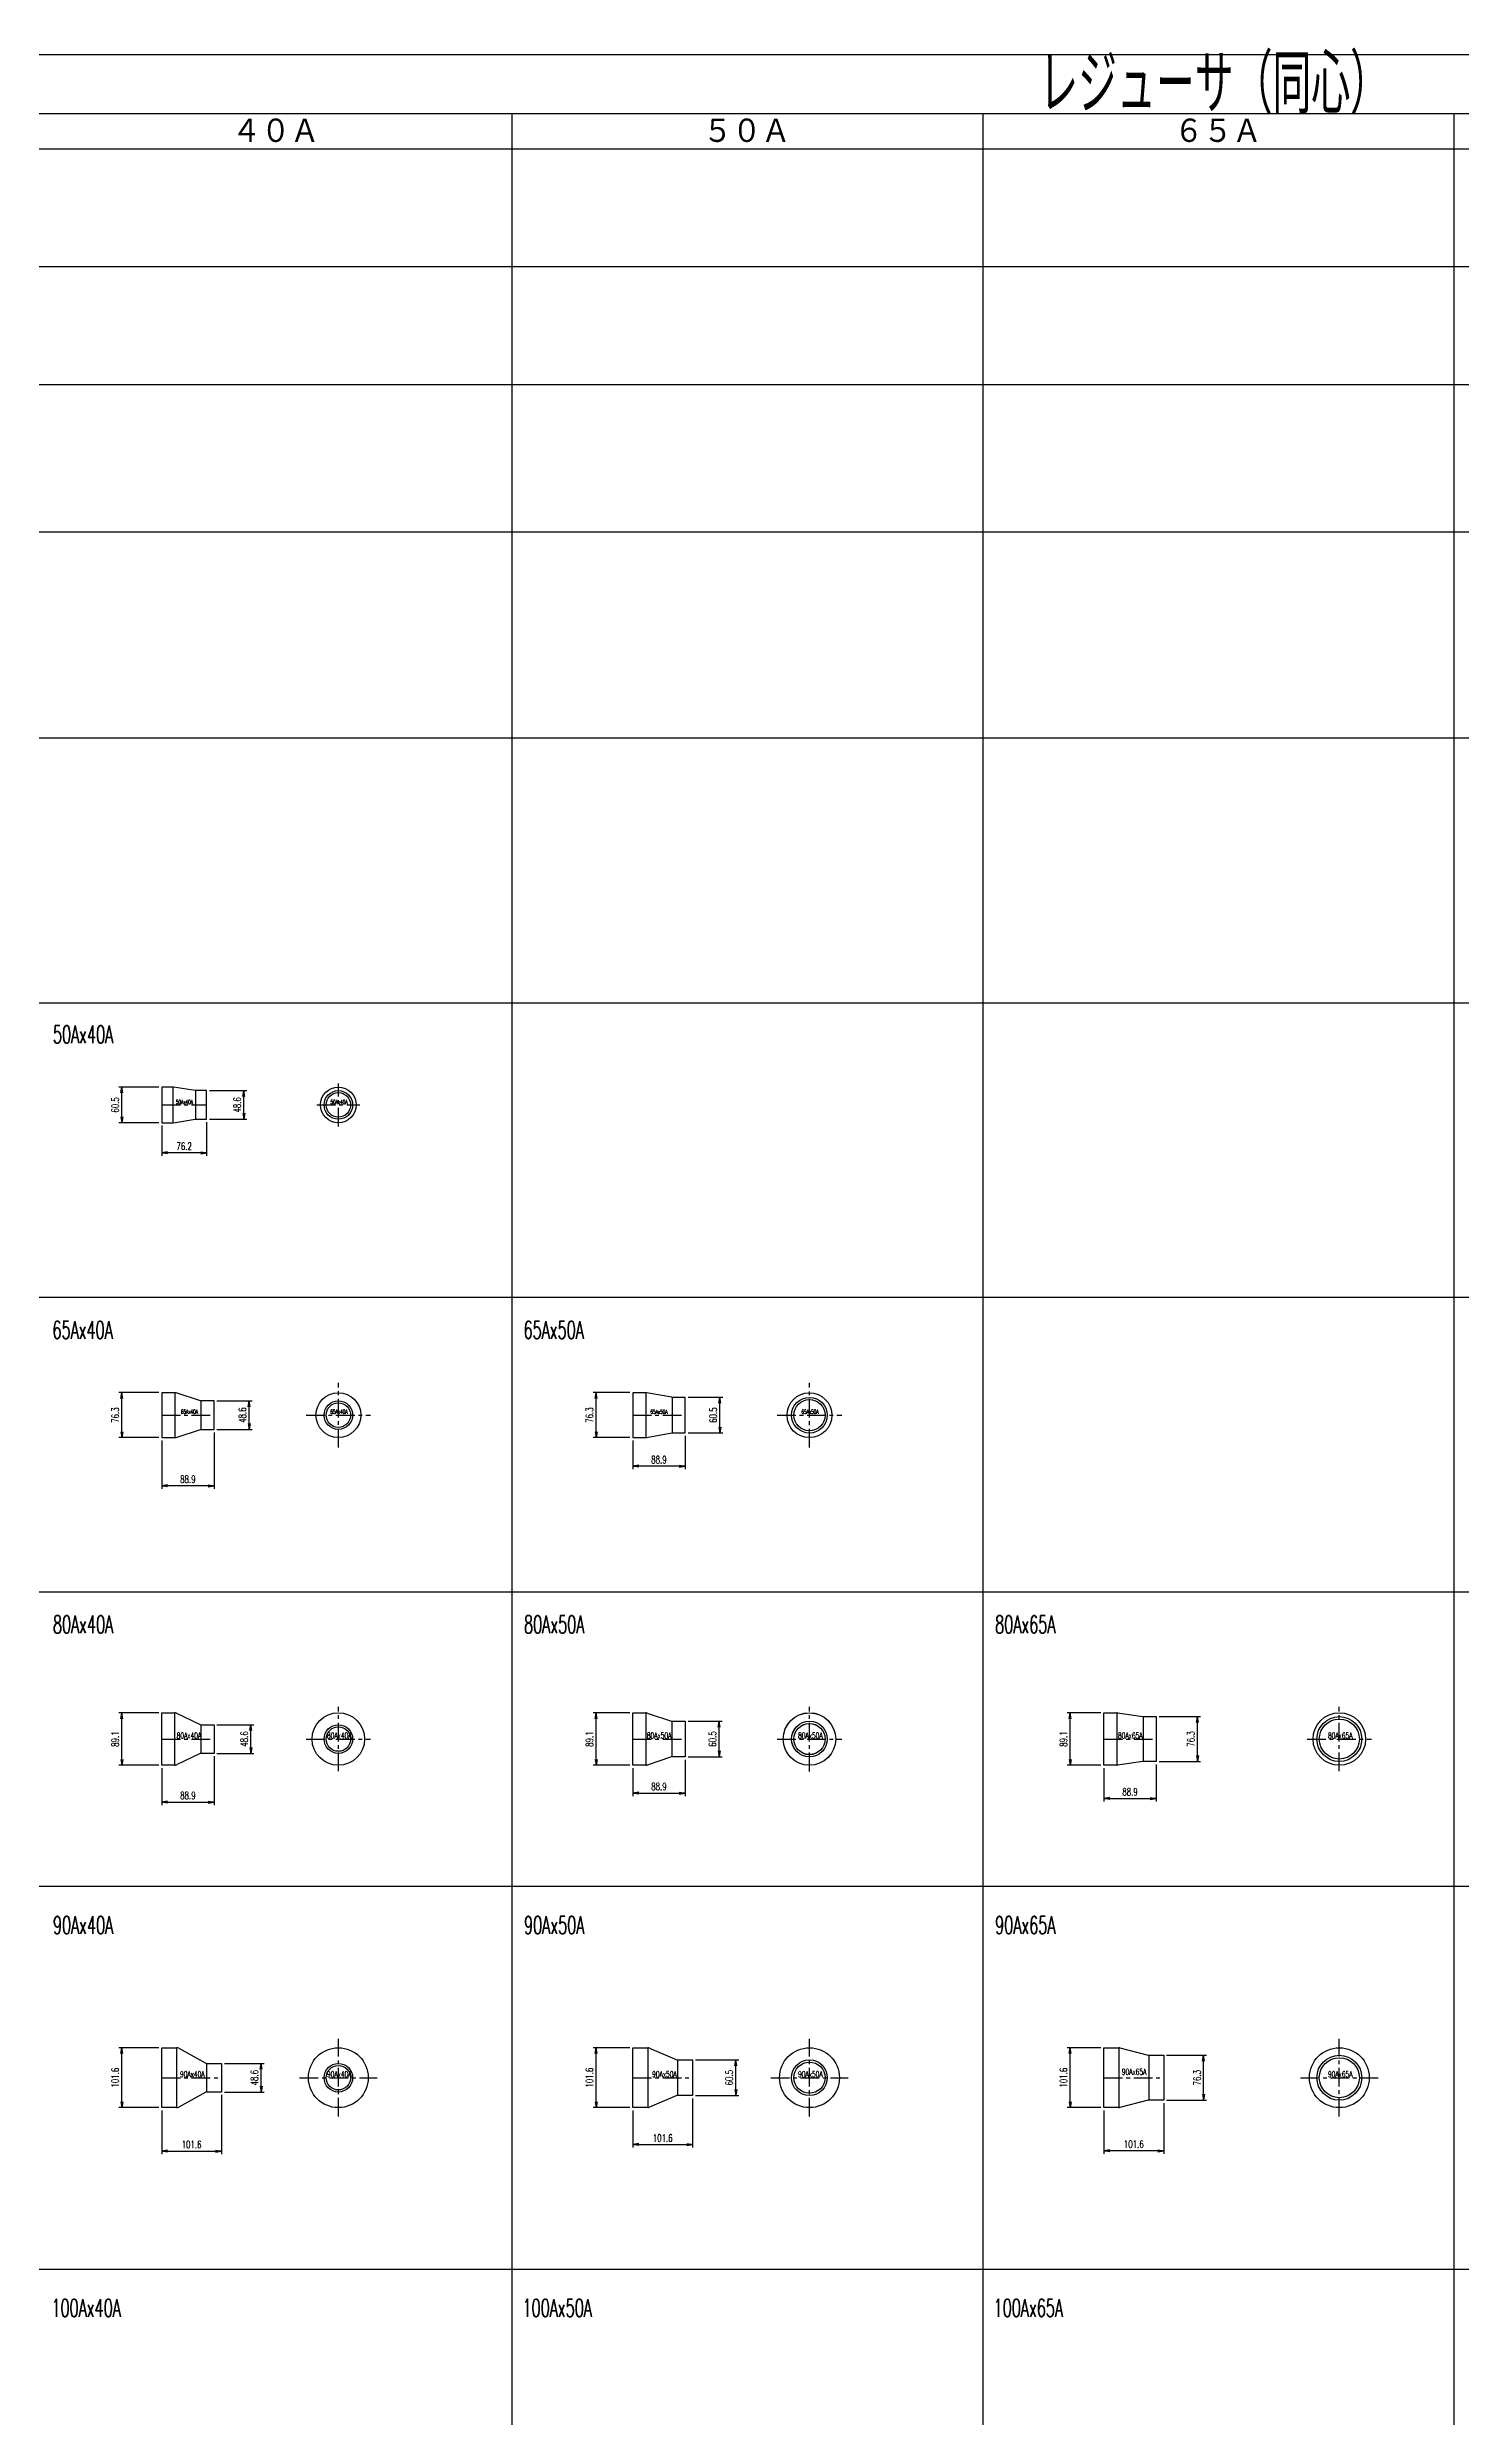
# Model space of a CAD drawing. Header units: millimetres. Extents: x 2090 to 42062, y -14812 to 2738.
# Drawn here: x 24414 to 26814, y -2203 to 1820 of the extents above; entities that cross this region are included whole.
import ezdxf

# ---------------------------------------------------------------- set-up
doc = ezdxf.new("R2010")
doc.units = ezdxf.units.MM
doc.linetypes.add('CENTER', pattern=[50.8, 31.75, -6.35, 6.35, -6.35])
for name, color, linetype in [('#配管（SUS)', 220, 'Continuous'), ('DIM', 1, 'Continuous'), ('skeleton', 7, 'Continuous')]:
    doc.layers.add(name, color=color, linetype=linetype)
doc.styles.add('kpk', font='romans.shx', dxfattribs={"width": 0.7, "bigfont": 'extfont2.shx'})
doc.styles.get("Standard").update_dxf_attribs({"font": 'romans.shx', "bigfont": 'extfont.shx'})

# ---------------------------------------------------------------- blocks, each defined once
blk = doc.blocks.new('_Open')
at = {"color": 0, "linetype": 'ByBlock', "lineweight": -2}
for p, q in [((-1, 0.17), (0, 0)), ((-1, -0.17), (0, 0)), ((0, 0), (-1, 0))]:
    blk.add_line(p, q, dxfattribs=at)
blk = doc.blocks.new('A$C52D208AD')
at = {"layer": '#配管（SUS)', "color": 0, "linetype": 'ByBlock'}
for p, q in [((-57.2, 30.2), (-76.2, 30.2)), ((-76.2, 30.2), (-76.2, -30.2)), ((-57.2, 30.2), (-57.2, -30.2)), ((-19.5, 24.3), (-56.1, 30.2)), ((-19, 24.3), (-19, -24.3)), ((0, 24.3), (-19, 24.3)), ((0, -24.3), (0, 24.3)), ((-76.2, -30.2), (-57.2, -30.2)), ((-56.1, -30.2), (-19.5, -24.3)), ((-19, -24.3), (0, -24.3))]:
    blk.add_line(p, q, dxfattribs=at)
at = {"layer": '#配管（SUS)', "color": 2, "linetype": 'CENTER'}
blk.add_line((-76.2, 0), (0, 0), dxfattribs=at)
at = {"layer": '#配管（SUS)', "color": 0, "linetype": 'ByBlock'}
for centre, radius, start, end in [((-57.2, 23.4), 6.8, 80.9667, 90), ((-19, 27.3), 3, 260.9667, 270), ((-57.2, -23.4), 6.8, 270, 279.0333), ((-19, -27.3), 3, 90, 99.0333)]:
    blk.add_arc(centre, radius, start, end, dxfattribs=at)
at = {"layer": 'Defpoints', "color": 5, "width": 0.6}
blk.add_text('50Ax40A', height=7, dxfattribs=at).set_placement((-52.2, 1.4))
blk = doc.blocks.new('A$C2E546378')
at = {"layer": '#配管（SUS)', "color": 2, "linetype": 'CENTER'}
for p, q in [((0, -36.6), (0, 36.6)), ((-36.6, 0), (36.6, 0))]:
    blk.add_line(p, q, dxfattribs=at)
at = {"layer": '#配管（SUS)', "color": 0, "linetype": 'ByBlock'}
for radius in [30.3, 24.3, 20.8]:
    blk.add_circle((0, 0), radius, dxfattribs=at)
at = {"layer": 'Defpoints', "color": 5, "width": 0.6}
blk.add_text('50Ax40A', height=7, dxfattribs=at).set_placement((-13.5, 1.4))
blk = doc.blocks.new('A$C12C04363')
at = {"layer": '#配管（SUS)', "color": 0, "linetype": 'ByBlock'}
for p, q in [((-66.7, 38.1), (-88.9, 38.1)), ((-88.9, 38.1), (-88.9, -38.1)), ((-66.7, 38.1), (-66.7, -38.1)), ((-23.1, 24.4), (-64.5, 37.8)), ((-22.2, 24.3), (-22.2, -24.3)), ((0, 24.3), (-22.2, 24.3)), ((0, -24.3), (0, 24.3)), ((-88.9, -38.1), (-66.7, -38.1)), ((-64.5, -37.8), (-23.1, -24.4)), ((-22.2, -24.3), (0, -24.3))]:
    blk.add_line(p, q, dxfattribs=at)
at = {"layer": '#配管（SUS)', "color": 2, "linetype": 'CENTER'}
blk.add_line((-88.9, 0), (0, 0), dxfattribs=at)
at = {"layer": '#配管（SUS)', "color": 0, "linetype": 'ByBlock'}
for centre, radius, start, end in [((-66.7, 30.9), 7.2, 72.1053, 90), ((-22.2, 27.3), 3, 252.1053, 270), ((-66.7, -30.9), 7.2, 270, 287.8947), ((-22.2, -27.3), 3, 90, 107.8947)]:
    blk.add_arc(centre, radius, start, end, dxfattribs=at)
at = {"layer": 'Defpoints', "color": 5, "width": 0.6}
blk.add_text('65Ax40A', height=7, dxfattribs=at).set_placement((-56.4, 2.4))
blk = doc.blocks.new('A$C3A521885')
at = {"layer": '#配管（SUS)', "color": 2, "linetype": 'CENTER'}
for p, q in [((0, -54.8), (0, 54.8)), ((-54.8, 0), (54.8, 0))]:
    blk.add_line(p, q, dxfattribs=at)
at = {"layer": '#配管（SUS)', "color": 0, "linetype": 'ByBlock'}
for radius in [38.1, 24.3, 20.8]:
    blk.add_circle((0, 0), radius, dxfattribs=at)
at = {"layer": 'Defpoints', "color": 5, "width": 0.6}
blk.add_text('65Ax40A', height=7, dxfattribs=at).set_placement((-13.6, 2.4))
blk = doc.blocks.new('A$C768F2C12')
at = {"layer": '#配管（SUS)', "color": 0, "linetype": 'ByBlock'}
for p, q in [((-88.9, -44.6), (-88.9, 44.6)), ((-88.9, 44.6), (-66.7, 44.6)), ((-66.7, -44.6), (-66.7, 44.6)), ((-63.6, 43.8), (-23.5, 24.6)), ((-22.2, 24.3), (-22.2, -24.3)), ((-22.2, 24.3), (0, 24.3)), ((0, 24.3), (0, -24.3)), ((-23.5, -24.6), (-63.6, -43.8)), ((0, -24.3), (-22.2, -24.3)), ((-66.7, -44.6), (-88.9, -44.6))]:
    blk.add_line(p, q, dxfattribs=at)
at = {"layer": '#配管（SUS)', "color": 2, "linetype": 'CENTER'}
blk.add_line((-88.9, 0), (0, 0), dxfattribs=at)
at = {"layer": '#配管（SUS)', "color": 0, "linetype": 'ByBlock'}
for centre, radius, start, end in [((-66.7, 37.4), 7.2, 64.3541, 90), ((-22.2, 27.3), 3, 244.3541, 270), ((-22.2, -27.3), 3, 90, 115.6459), ((-66.7, -37.4), 7.2, 270, 295.6459)]:
    blk.add_arc(centre, radius, start, end, dxfattribs=at)
at = {"layer": 'Defpoints', "color": 5, "width": 0.6}
blk.add_text('80Ax40A', height=10, dxfattribs=at).set_placement((-63.5, 0.9))
blk = doc.blocks.new('A$C0AE47ED7')
at = {"layer": '#配管（SUS)', "color": 2, "linetype": 'CENTER'}
for p, q in [((0, -54.8), (0, 54.8)), ((-54.8, 0), (54.8, 0))]:
    blk.add_line(p, q, dxfattribs=at)
at = {"layer": '#配管（SUS)', "color": 0, "linetype": 'ByBlock'}
for radius in [44.6, 24.3, 20.8]:
    blk.add_circle((0, 0), radius, dxfattribs=at)
at = {"layer": 'Defpoints', "color": 5, "width": 0.6}
blk.add_text('80Ax40A', height=10, dxfattribs=at).set_placement((-19.3, 0.9))
blk = doc.blocks.new('A$C7DBA0FFB')
at = {"layer": '#配管（SUS)', "color": 0, "linetype": 'ByBlock'}
for p, q in [((-101.6, -50.8), (-101.6, 50.8)), ((-101.6, 50.8), (-76.2, 50.8)), ((-76.2, 50.8), (-76.2, -50.8)), ((-72.7, 49.9), (-26.8, 24.7)), ((-25.4, 24.3), (-25.4, -24.3)), ((-25.4, 24.3), (0, 24.3)), ((0, 24.3), (0, -24.3)), ((-26.8, -24.7), (-72.7, -49.9)), ((0, -24.3), (-25.4, -24.3)), ((-76.2, -50.8), (-101.6, -50.8))]:
    blk.add_line(p, q, dxfattribs=at)
at = {"layer": '#配管（SUS)', "color": 2, "linetype": 'CENTER'}
blk.add_line((-101.6, 0), (0, 0), dxfattribs=at)
at = {"layer": '#配管（SUS)', "color": 0, "linetype": 'ByBlock'}
for centre, radius, start, end in [((-76.2, 43.6), 7.2, 61.1883, 90), ((-25.4, 27.3), 3, 241.1883, 270), ((-25.4, -27.3), 3, 90, 118.8117), ((-76.2, -43.6), 7.2, 270, 298.8117)]:
    blk.add_arc(centre, radius, start, end, dxfattribs=at)
at = {"layer": 'Defpoints', "color": 5, "width": 0.6}
blk.add_text('90Ax40A', height=10, dxfattribs=at).set_placement((-70.5, 0.9))
blk = doc.blocks.new('A$C323D2004')
at = {"layer": '#配管（SUS)', "color": 2, "linetype": 'CENTER'}
for p, q in [((0, -65.8), (0, 65.8)), ((-65.8, 0), (65.8, 0))]:
    blk.add_line(p, q, dxfattribs=at)
at = {"layer": '#配管（SUS)', "color": 0, "linetype": 'ByBlock'}
for radius in [50.8, 24.3, 20.8]:
    blk.add_circle((0, 0), radius, dxfattribs=at)
at = {"layer": 'Defpoints', "color": 5, "width": 0.6}
blk.add_text('90Ax40A', height=10, dxfattribs=at).set_placement((-19.3, 0.9))
blk = doc.blocks.new('A$C75F62B14')
at = {"layer": '#配管（SUS)', "color": 0, "linetype": 'ByBlock'}
for p, q in [((-66.7, 38.1), (-88.9, 38.1)), ((-88.9, 38.1), (-88.9, -38.1)), ((-66.7, 38.1), (-66.7, -38.1)), ((-22.7, 30.3), (-65.4, 38)), ((-22.2, 30.2), (-22.2, -30.2)), ((0, 30.2), (-22.2, 30.2)), ((0, -30.2), (0, 30.2)), ((-88.9, -38.1), (-66.7, -38.1)), ((-65.4, -38), (-22.7, -30.3)), ((-22.2, -30.2), (0, -30.2))]:
    blk.add_line(p, q, dxfattribs=at)
at = {"layer": '#配管（SUS)', "color": 2, "linetype": 'CENTER'}
blk.add_line((-88.9, 0), (0, 0), dxfattribs=at)
at = {"layer": '#配管（SUS)', "color": 0, "linetype": 'ByBlock'}
for centre, radius, start, end in [((-66.7, 30.9), 7.2, 79.7259, 90), ((-22.2, 33.2), 3, 259.7259, 270), ((-66.7, -31), 7.2, 270, 280.2741), ((-22.2, -33.3), 3, 90, 100.2741)]:
    blk.add_arc(centre, radius, start, end, dxfattribs=at)
at = {"layer": 'Defpoints', "color": 5, "width": 0.6}
blk.add_text('65Ax50A', height=7, dxfattribs=at).set_placement((-59, 2.2))
blk = doc.blocks.new('A$C72460477')
at = {"layer": '#配管（SUS)', "color": 2, "linetype": 'CENTER'}
for p, q in [((0, -54.8), (0, 54.8)), ((-54.8, 0), (54.8, 0))]:
    blk.add_line(p, q, dxfattribs=at)
at = {"layer": '#配管（SUS)', "color": 0, "linetype": 'ByBlock'}
for radius in [38.1, 30.3, 26.5]:
    blk.add_circle((0, 0), radius, dxfattribs=at)
at = {"layer": 'Defpoints', "color": 5, "width": 0.6}
blk.add_text('65Ax50A', height=7, dxfattribs=at).set_placement((-13.6, 2.4))
blk = doc.blocks.new('A$C20E04D0B')
at = {"layer": '#配管（SUS)', "color": 0, "linetype": 'ByBlock'}
for p, q in [((-300, -44.6), (-300, 44.6)), ((-300, 44.6), (-277.8, 44.6)), ((-277.8, 44.6), (-277.8, -44.6)), ((-275.5, 44.2), (-234.2, 30.4)), ((-233.3, -30.2), (-233.3, 30.2)), ((-233.3, 30.2), (-211.1, 30.2)), ((-211.1, 30.2), (-211.1, -30.2)), ((-234.2, -30.4), (-275.5, -44.2)), ((-211.1, -30.2), (-233.3, -30.2)), ((-277.8, -44.6), (-300, -44.6))]:
    blk.add_line(p, q, dxfattribs=at)
at = {"layer": '#配管（SUS)', "color": 2, "linetype": 'CENTER'}
for p, q in [((0, -54.8), (0, 54.8)), ((-300, 0), (-211.1, 0)), ((-54.8, 0), (54.8, 0))]:
    blk.add_line(p, q, dxfattribs=at)
at = {"layer": '#配管（SUS)', "color": 0, "linetype": 'ByBlock'}
for radius in [44.6, 30.3, 26.5]:
    blk.add_circle((0, 0), radius, dxfattribs=at)
for centre, radius, start, end in [((-277.8, 37.3), 7.2, 71.5421, 90), ((-233.3, 33.3), 3, 251.5421, 270), ((-233.3, -33.3), 3, 90, 108.4579), ((-277.8, -37.3), 7.2, 270, 288.4579)]:
    blk.add_arc(centre, radius, start, end, dxfattribs=at)
at = {"layer": 'Defpoints', "color": 5, "width": 0.6}
for p in [(-276.1, 0.9), (-19.3, 0.9)]:
    blk.add_text('80Ax50A', height=10, dxfattribs=at).set_placement(p)
blk = doc.blocks.new('A$C0D4D2E59')
at = {"layer": '#配管（SUS)', "color": 0, "linetype": 'ByBlock'}
for p, q in [((-101.6, -50.8), (-101.6, 50.8)), ((-101.6, 50.8), (-76.2, 50.8)), ((-76.2, 50.8), (-76.2, -50.8)), ((-73.4, 50.2), (-26.6, 30.5)), ((-25.4, 30.3), (-25.4, -30.2)), ((-25.4, 30.3), (0, 30.3)), ((0, 30.3), (0, -30.2)), ((-26.6, -30.5), (-73.4, -50.2)), ((0, -30.2), (-25.4, -30.2)), ((-76.2, -50.8), (-101.6, -50.8))]:
    blk.add_line(p, q, dxfattribs=at)
at = {"layer": '#配管（SUS)', "color": 2, "linetype": 'CENTER'}
blk.add_line((-101.6, 0), (0, 0), dxfattribs=at)
at = {"layer": '#配管（SUS)', "color": 0, "linetype": 'ByBlock'}
for centre, radius, start, end in [((-76.2, 43.6), 7.2, 67.1375, 90), ((-25.4, 33.3), 3, 247.1375, 270), ((-25.4, -33.2), 3, 90, 112.8625), ((-76.2, -43.6), 7.2, 270, 292.8625)]:
    blk.add_arc(centre, radius, start, end, dxfattribs=at)
at = {"layer": 'Defpoints', "color": 5, "width": 0.6}
blk.add_text('90Ax50A', height=10, dxfattribs=at).set_placement((-68.7, 0.9))
blk = doc.blocks.new('A$C37A85FF1')
at = {"layer": '#配管（SUS)', "color": 2, "linetype": 'CENTER'}
for p, q in [((0, -65.8), (0, 65.8)), ((-65.8, 0), (65.8, 0))]:
    blk.add_line(p, q, dxfattribs=at)
at = {"layer": '#配管（SUS)', "color": 0, "linetype": 'ByBlock'}
for radius in [50.8, 30.3, 26.5]:
    blk.add_circle((0, 0), radius, dxfattribs=at)
at = {"layer": 'Defpoints', "color": 5, "width": 0.6}
blk.add_text('90Ax50A', height=10, dxfattribs=at).set_placement((-19.3, 0.9))
blk = doc.blocks.new('A$C583D0487')
at = {"layer": '#配管（SUS)', "color": 0, "linetype": 'ByBlock'}
for p, q in [((-88.9, 44.6), (-66.7, 44.6)), ((-88.9, -44.6), (-88.9, 44.6)), ((-66.7, 44.6), (-66.7, -44.6)), ((-65.7, 44.5), (-22.6, 38.2)), ((-22.2, 38.1), (-22.2, -38.1)), ((-22.2, 38.1), (0, 38.1)), ((0, 38.1), (0, -38.1)), ((-22.6, -38.2), (-65.7, -44.5)), ((0, -38.1), (-22.2, -38.1)), ((-66.7, -44.6), (-88.9, -44.6))]:
    blk.add_line(p, q, dxfattribs=at)
at = {"layer": '#配管（SUS)', "color": 2, "linetype": 'CENTER'}
blk.add_line((-88.9, 0), (0, 0), dxfattribs=at)
at = {"layer": '#配管（SUS)', "color": 0, "linetype": 'ByBlock'}
for centre, radius, start, end in [((-66.7, 37.4), 7.2, 81.679, 90), ((-22.2, 41.1), 3, 261.679, 270), ((-22.2, -41.1), 3, 90, 98.321), ((-66.7, -37.4), 7.2, 270, 278.321)]:
    blk.add_arc(centre, radius, start, end, dxfattribs=at)
at = {"layer": 'Defpoints', "color": 5, "width": 0.6}
blk.add_text('80Ax65A', height=10, dxfattribs=at).set_placement((-64.9, 0.9))
blk = doc.blocks.new('A$C781D4FEF')
at = {"layer": '#配管（SUS)', "color": 2, "linetype": 'CENTER'}
for p, q in [((0, -54.8), (0, 54.8)), ((-54.8, 0), (54.8, 0))]:
    blk.add_line(p, q, dxfattribs=at)
at = {"layer": '#配管（SUS)', "color": 0, "linetype": 'ByBlock'}
for radius in [44.6, 38.1, 34]:
    blk.add_circle((0, 0), radius, dxfattribs=at)
at = {"layer": 'Defpoints', "color": 5, "width": 0.6}
blk.add_text('80Ax65A', height=10, dxfattribs=at).set_placement((-19.3, 0.9))
blk = doc.blocks.new('A$C0F711AA7')
at = {"layer": '#配管（SUS)', "color": 0, "linetype": 'ByBlock'}
for p, q in [((-101.6, -50.8), (-101.6, 50.8)), ((-101.6, 50.8), (-76.2, 50.8)), ((-76.2, 50.8), (-76.2, -50.8)), ((-74.4, 50.6), (-26.1, 38.2)), ((-25.4, 38.1), (-25.4, -38.1)), ((-25.4, 38.1), (0, 38.1)), ((0, 38.1), (0, -38.1)), ((-26.1, -38.2), (-74.4, -50.6)), ((0, -38.1), (-25.4, -38.1)), ((-76.2, -50.8), (-101.6, -50.8))]:
    blk.add_line(p, q, dxfattribs=at)
at = {"layer": '#配管（SUS)', "color": 2, "linetype": 'CENTER'}
blk.add_line((-101.6, 0), (0, 0), dxfattribs=at)
at = {"layer": '#配管（SUS)', "color": 0, "linetype": 'ByBlock'}
for centre, radius, start, end in [((-76.2, 43.6), 7.2, 75.6695, 90), ((-25.4, 41.2), 3, 255.6695, 270), ((-25.4, -41.2), 3, 90, 104.3305), ((-76.2, -43.6), 7.2, 270, 284.3305)]:
    blk.add_arc(centre, radius, start, end, dxfattribs=at)
at = {"layer": 'Defpoints', "color": 5, "width": 0.6}
blk.add_text('90Ax65A', height=10, dxfattribs=at).set_placement((-71.1, 5.1))
blk = doc.blocks.new('A$C13A84CAB')
at = {"layer": '#配管（SUS)', "color": 2, "linetype": 'CENTER'}
for p, q in [((0, -65.8), (0, 65.8)), ((-65.8, 0), (65.8, 0))]:
    blk.add_line(p, q, dxfattribs=at)
at = {"layer": '#配管（SUS)', "color": 0, "linetype": 'ByBlock'}
for radius in [50.8, 38.1, 34]:
    blk.add_circle((0, 0), radius, dxfattribs=at)
at = {"layer": 'Defpoints', "color": 5, "width": 0.6}
blk.add_text('90Ax65A', height=10, dxfattribs=at).set_placement((-19.3, 0.9))

msp = doc.modelspace()

# ---------------------------------------------------------------- linework, layer by layer
at = {"layer": '#配管（SUS)', "color": 2, "linetype": 'CENTER'}
for p, q in [((25707.823, -1107.276), (25707.823, -997.589)), ((25407.823, -1052.432), (25496.723, -1052.432)), ((25652.979, -1052.432), (25762.667, -1052.432))]:
    msp.add_line(p, q, dxfattribs=at)
at = {"layer": '#配管（SUS)', "color": 0, "linetype": 'ByBlock'}
for p, q in [((25407.823, -1096.982), (25407.823, -1007.882)), ((25407.823, -1007.882), (25430.023, -1007.882)), ((25430.023, -1007.882), (25430.023, -1096.982)), ((25432.303, -1008.253), (25473.573, -1022.028)), ((25474.523, -1082.682), (25474.523, -1022.182)), ((25474.523, -1022.182), (25496.723, -1022.182)), ((25496.723, -1022.182), (25496.723, -1082.682)), ((25473.573, -1082.837), (25432.303, -1096.612)), ((25496.723, -1082.682), (25474.523, -1082.682)), ((25430.023, -1096.982), (25407.823, -1096.982))]:
    msp.add_line(p, q, dxfattribs=at)
for radius in [44.55, 30.25, 26.45]:
    msp.add_circle((25707.823, -1052.432), radius, dxfattribs=at)
for centre, radius, start, end in [((25430.023, -1015.082), 7.2, 71.542052, 90), ((25474.523, -1019.182), 3, 251.542052, 270), ((25474.523, -1085.682), 3, 90, 108.457948), ((25430.023, -1089.782), 7.2, 270, 288.457948)]:
    msp.add_arc(centre, radius, start, end, dxfattribs=at)
at = {"layer": 'DIM', "color": 9}
for p, q in [((24602.823, 54.568), (24535.206, 54.568)), ((24540.206, 4.068), (24540.206, 44.568)), ((24689.023, 48.618), (24752.461, 48.618)), ((24689.023, 0.018), (24752.461, 0.018)), ((24747.461, 10.018), (24747.461, 38.618)), ((24602.823, -5.932), (24535.206, -5.932)), ((24607.823, -10.932), (24607.823, -62.165)), ((24684.023, -4.982), (24684.023, -62.165)), ((24674.023, -57.165), (24617.823, -57.165)), ((24602.823, -464.282), (24535.206, -464.282)), ((24540.206, -530.582), (24540.206, -474.282)), ((24701.723, -478.132), (24761.2, -478.132)), ((25402.823, -464.282), (25340.392, -464.282)), ((25345.392, -530.582), (25345.392, -474.282)), ((25501.723, -472.182), (25560.711, -472.182)), ((25555.711, -522.682), (25555.711, -482.182)), ((24756.2, -516.732), (24756.2, -488.132)), ((24602.823, -540.582), (24535.206, -540.582)), ((24607.823, -545.582), (24607.823, -627.597)), ((24696.723, -531.732), (24696.723, -627.597)), ((24701.723, -526.732), (24761.2, -526.732)), ((25402.823, -540.582), (25340.392, -540.582)), ((25407.823, -545.582), (25407.823, -594.34)), ((25496.723, -537.682), (25496.723, -594.34)), ((25501.723, -532.682), (25560.711, -532.682)), ((25486.723, -589.34), (25417.823, -589.34)), ((24686.723, -622.597), (24617.823, -622.597)), ((24602.823, -1007.882), (24535.206, -1007.882)), ((24540.206, -1086.982), (24540.206, -1017.882)), ((24701.723, -1028.132), (24764.298, -1028.132)), ((24759.298, -1066.732), (24759.298, -1038.132)), ((25402.823, -1007.882), (25340.392, -1007.882)), ((25345.392, -1086.982), (25345.392, -1017.882)), ((25501.723, -1022.182), (25559.579, -1022.182)), ((25554.579, -1072.682), (25554.579, -1032.182)), ((26202.823, -1007.882), (26145.673, -1007.882)), ((26150.673, -1086.982), (26150.673, -1017.882)), ((26301.723, -1014.282), (26371.72, -1014.282)), ((26366.72, -1080.582), (26366.72, -1024.282)), ((24696.723, -1081.732), (24696.723, -1164.534)), ((24701.723, -1076.732), (24764.298, -1076.732)), ((25501.723, -1082.682), (25559.579, -1082.682)), ((24602.823, -1096.982), (24535.206, -1096.982)), ((24607.823, -1101.982), (24607.823, -1164.534)), ((25402.823, -1096.982), (25340.392, -1096.982)), ((25407.823, -1101.982), (25407.823, -1149.447)), ((25496.723, -1087.682), (25496.723, -1149.447)), ((26202.823, -1096.982), (26145.673, -1096.982)), ((26207.823, -1101.982), (26207.823, -1158.332)), ((26296.723, -1095.582), (26296.723, -1158.332)), ((26301.723, -1090.582), (26371.72, -1090.582)), ((24617.823, -1159.534), (24686.723, -1159.534)), ((25417.823, -1144.447), (25486.723, -1144.447)), ((26217.823, -1153.332), (26286.723, -1153.332)), ((24602.823, -1576.632), (24535.206, -1576.632)), ((24540.206, -1668.232), (24540.206, -1586.632)), ((24714.423, -1603.132), (24781.587, -1603.132)), ((25402.823, -1576.632), (25340.392, -1576.632)), ((25345.392, -1668.232), (25345.392, -1586.632)), ((25514.423, -1597.182), (25587.909, -1597.182)), ((25582.909, -1647.682), (25582.909, -1607.182)), ((26202.823, -1576.632), (26145.673, -1576.632)), ((26150.673, -1668.232), (26150.673, -1586.632)), ((26314.423, -1589.282), (26382.299, -1589.282)), ((26377.299, -1655.582), (26377.299, -1599.282)), ((24776.587, -1641.732), (24776.587, -1613.132)), ((24602.823, -1678.232), (24535.206, -1678.232)), ((24607.823, -1683.232), (24607.823, -1757.176)), ((24709.423, -1656.732), (24709.423, -1757.176)), ((24714.423, -1651.732), (24781.587, -1651.732)), ((25402.823, -1678.232), (25340.392, -1678.232)), ((25407.823, -1683.232), (25407.823, -1746.098)), ((25509.423, -1662.682), (25509.423, -1746.098)), ((25514.423, -1657.682), (25587.909, -1657.682)), ((26202.823, -1678.232), (26145.673, -1678.232)), ((26207.823, -1683.232), (26207.823, -1756.576)), ((26309.423, -1670.582), (26309.423, -1756.576)), ((26314.423, -1665.582), (26382.299, -1665.582)), ((24617.823, -1752.176), (24699.423, -1752.176)), ((25417.823, -1741.098), (25499.423, -1741.098)), ((26299.423, -1751.576), (26217.823, -1751.576))]:
    msp.add_line(p, q, dxfattribs=at)
at = {"layer": 'skeleton'}
for p, q in [((21142.157, 1807.568), (42062.157, 1807.568)), ((21202.157, 1707.568), (31602.157, 1707.568)), ((25202.157, 1707.568), (25202.157, -6552.432)), ((26002.157, 1707.568), (26002.157, -6552.432)), ((26802.157, 1707.568), (26802.157, -6552.432)), ((21142.157, 1647.568), (42062.157, 1647.568)), ((21142.157, 1447.568), (42062.157, 1447.568)), ((21142.157, 1247.568), (42062.157, 1247.568)), ((21142.157, 997.568), (42062.157, 997.568)), ((21142.157, 647.568), (42062.157, 647.568)), ((21142.157, 197.568), (42062.157, 197.568)), ((21142.157, -302.432), (42062.157, -302.432)), ((21142.157, -802.432), (42062.157, -802.432)), ((21142.157, -1302.432), (42062.157, -1302.432)), ((21142.157, -1952.432), (42062.157, -1952.432))]:
    msp.add_line(p, q, dxfattribs=at)

# ---------------------------------------------------------------- block references
at = {"layer": '#配管（SUS)'}
for name, p in [('A$C52D208AD', (24684.023, 24.318)), ('A$C2E546378', (24907.823, 24.318)), ('A$C12C04363', (24696.723, -502.432)), ('A$C3A521885', (24907.823, -502.432)), ('A$C75F62B14', (25496.723, -502.432)), ('A$C72460477', (25707.823, -502.569)), ('A$C0AE47ED7', (24907.823, -1052.432)), ('A$C781D4FEF', (26607.698, -1052.432)), ('A$C768F2C12', (24696.723, -1052.432)), ('A$C583D0487', (26296.723, -1052.432)), ('A$C323D2004', (24907.823, -1627.432)), ('A$C37A85FF1', (25707.823, -1627.432)), ('A$C13A84CAB', (26607.698, -1627.432)), ('A$C7DBA0FFB', (24709.423, -1627.432)), ('A$C0D4D2E59', (25509.423, -1627.432)), ('A$C0F711AA7', (26309.423, -1627.432))]:
    msp.add_blockref(name, p, dxfattribs=at)
at = {"layer": 'DIM', "color": 9, "linetype": 'ByBlock', "xscale": 10, "yscale": 10, "zscale": 10}
for p, rotation in [((24540.206, 54.568), 90), ((24747.461, 48.618), 90), ((24540.206, -5.932), 270), ((24747.461, 0.018), 270), ((24607.823, -57.165), 180), ((24540.206, -464.282), 90), ((24756.2, -478.132), 90), ((25345.392, -464.282), 90), ((25555.711, -472.182), 90), ((24756.2, -526.732), 270), ((25555.711, -532.682), 270), ((24540.206, -540.582), 270), ((25345.392, -540.582), 270), ((25407.823, -589.34), 180), ((24607.823, -622.597), 180), ((24540.206, -1007.882), 90), ((24759.298, -1028.132), 90), ((25345.392, -1007.882), 90), ((25554.579, -1022.182), 90), ((26150.673, -1007.882), 90), ((26366.72, -1014.282), 90), ((24759.298, -1076.732), 270), ((25554.579, -1082.682), 270), ((26366.72, -1090.582), 270), ((24540.206, -1096.982), 270), ((25345.392, -1096.982), 270), ((26150.673, -1096.982), 270), ((24607.823, -1159.534), 180), ((25407.823, -1144.447), 180), ((26207.823, -1153.332), 180), ((24540.206, -1576.632), 90), ((24776.587, -1603.132), 90), ((25345.392, -1576.632), 90), ((25582.909, -1597.182), 90), ((26150.673, -1576.632), 90), ((26377.299, -1589.282), 90), ((24776.587, -1651.732), 270), ((25582.909, -1657.682), 270), ((24540.206, -1678.232), 270), ((25345.392, -1678.232), 270), ((26150.673, -1678.232), 270), ((26377.299, -1665.582), 270), ((24607.823, -1752.176), 180), ((25407.823, -1741.098), 180), ((26207.823, -1751.576), 180)]:
    msp.add_blockref('_Open', p, dxfattribs=dict(at, rotation=rotation))
for p in [(24684.023, -57.165), (25496.723, -589.34), (24696.723, -622.597), (24696.723, -1159.534), (25496.723, -1144.447), (26296.723, -1153.332), (24709.423, -1752.176), (25509.423, -1741.098), (26309.423, -1751.576)]:
    msp.add_blockref('_Open', p, dxfattribs=at)

# ---------------------------------------------------------------- texts
at = {"color": 71, "width": 0.6}
for s, p in [('50Ax40A', (24423.143, 129.012)), ('65Ax40A', (24422.286, -372.738)), ('65Ax50A', (25222.286, -372.738)), ('80Ax40A', (24423.143, -872.738)), ('80Ax50A', (25223.143, -872.738)), ('80Ax65A', (26023.143, -872.738)), ('90Ax40A', (24423.143, -1383.298)), ('90Ax50A', (25223.143, -1383.298)), ('90Ax65A', (26023.143, -1383.298)), ('100Ax40A', (24420.571, -2033.298)), ('100Ax50A', (25220.571, -2033.298)), ('100Ax65A', (26020.571, -2033.298))]:
    msp.add_text(s, height=30, dxfattribs=at).set_placement(p)
at = {"layer": 'Defpoints', "color": 5, "width": 0.6}
for p in [(25431.727, -1051.549), (25688.537, -1051.549)]:
    msp.add_text('80Ax50A', height=10, dxfattribs=at).set_placement(p)
at = {"layer": 'skeleton', "width": 0.6}
msp.add_text('レジューサ（同心）', height=100, dxfattribs=at).set_placement((26098.157, 1707.568))
at = {"layer": 'skeleton'}
for s, p in [('４０Ａ', (24727.157, 1655.068)), ('５０Ａ', (25527.157, 1655.068)), ('６５Ａ', (26327.157, 1655.068))]:
    msp.add_text(s, height=45, dxfattribs=at).set_placement(p)

# ---------------------------------------------------------------- next in the draw order: texts
at = {"layer": 'DIM', "color": 4, "linetype": 'ByBlock', "char_height": 12.5, "attachment_point": 5, "rotation": 90, "style": 'kpk', "bg_fill": 3, "box_fill_scale": 1.1, "bg_fill_color": 256, "bg_fill_true_color": 13158600, "bg_fill_transparency": 0}
for s, insert in [('60.5', (24528.956, 24.318)), ('48.6', (24736.211, 24.318)), ('76.3', (24528.956, -502.432)), ('48.6', (24744.95, -502.432)), ('76.3', (25334.142, -502.432)), ('60.5', (25544.461, -502.432)), ('89.1', (24528.956, -1052.432)), ('48.6', (24748.048, -1052.432)), ('89.1', (25334.142, -1052.432)), ('60.5', (25543.329, -1052.432)), ('89.1', (26139.423, -1052.432)), ('76.3', (26355.47, -1052.432)), ('101.6', (24528.956, -1627.432)), ('48.6', (24765.337, -1627.432)), ('101.6', (25334.142, -1627.432)), ('60.5', (25571.659, -1627.432)), ('101.6', (26139.423, -1627.432)), ('76.3', (26366.049, -1627.432))]:
    msp.add_mtext(s, dxfattribs=dict(at, insert=insert))
at = {"layer": 'DIM', "color": 4, "linetype": 'ByBlock', "char_height": 12.5, "attachment_point": 5, "style": 'kpk', "bg_fill": 3, "box_fill_scale": 1.1, "bg_fill_color": 256, "bg_fill_true_color": 13158600, "bg_fill_transparency": 0}
for s, insert in [('76.2', (24645.923, -45.915)), ('88.9', (25452.273, -578.09)), ('88.9', (24652.273, -611.347)), ('88.9', (25452.273, -1133.197)), ('88.9', (24652.273, -1148.284)), ('88.9', (26252.273, -1142.082)), ('101.6', (25458.623, -1729.848)), ('101.6', (24658.623, -1740.926)), ('101.6', (26258.623, -1740.326))]:
    msp.add_mtext(s, dxfattribs=dict(at, insert=insert))

# ---------------------------------------------------------------- next in the draw order: block references
at = {"layer": '#配管（SUS)'}
msp.add_blockref('A$C20E04D0B', (25707.823, -1052.432), dxfattribs=at)

doc.saveas('drawing.dxf')
